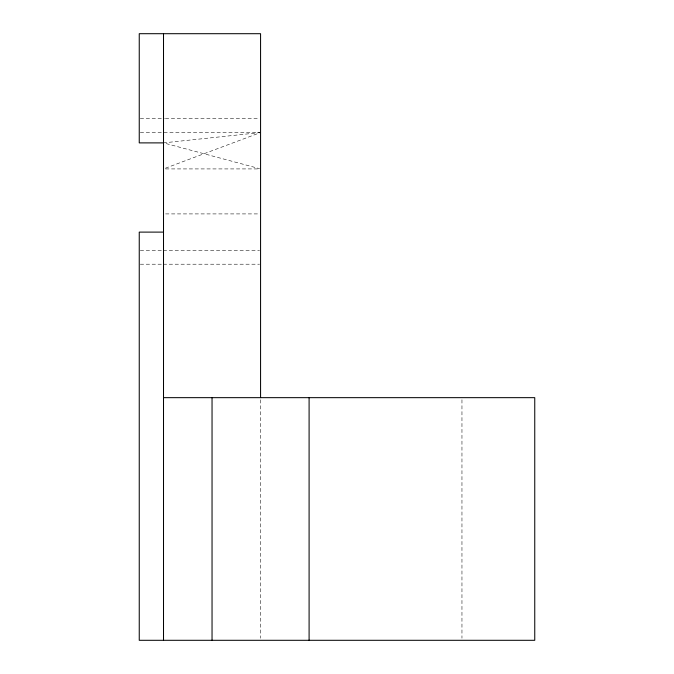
<?xml version="1.0" encoding="UTF-8"?>
<svg xmlns="http://www.w3.org/2000/svg" width="674" height="674" viewBox="0 0 674 674"><rect width="100%" height="100%" fill="white"/><g stroke="black" fill="none" stroke-linecap="round" stroke-linejoin="round"><path stroke-width="0.51" stroke-dasharray="3.37 2.53" d="M165.475 168.188L259.591 132.896M260.568 132.525L163.512 142.888L259.557 168.652M140.293 118.624L164.346 118.624M165.391 118.624L259.524 118.624M140.293 132.525L259.524 132.525M165.602 168.921L259.524 168.921M165.602 213.911L259.524 213.911M140.293 250.307L162.257 250.307M163.302 250.307L259.524 250.307M140.293 264.208L162.257 264.208M163.302 264.208L259.524 264.208M461.96 399.758L461.96 638.202M260.568 399.758L260.568 638.236"/><path stroke-width="1.01" d="M163.512 142.888L139.248 142.888L139.248 33.7L260.568 33.7L260.568 397.66M163.512 232.109L139.248 232.109L139.248 640.3L534.752 640.3L534.752 397.66L163.512 397.66M309.096 397.66L309.096 640.3M212.04 397.66L212.04 640.3M163.512 33.7L163.512 640.3"/></g></svg>
